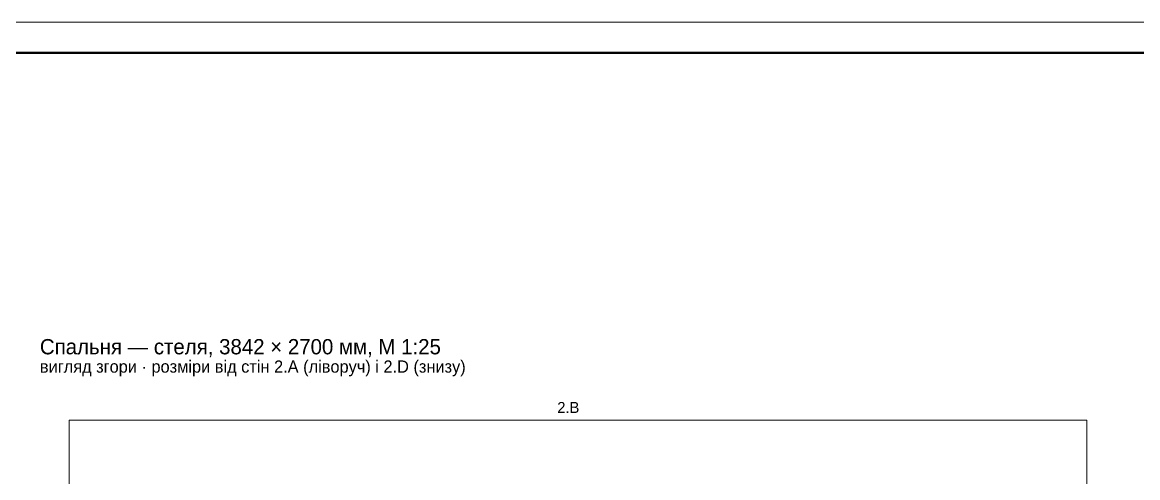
# Paper-space layout '09 Розгортки (продовження)' of a CAD drawing. Header units: millimetres. Extents: x 0 to 841, y 0 to 594.
# Drawn here: x 122.7 to 305.2, y 519.5 to 594 of the extents above; entities that cross this region are included whole.
import ezdxf
from ezdxf.enums import TextEntityAlignment as Align

# ---------------------------------------------------------------- set-up
doc = ezdxf.new("R2010")
doc.units = ezdxf.units.MM
doc.layers.add('A-SHEET', color=7, linetype='Continuous')
doc.layers.add('E-ELEV', color=7, linetype='Continuous')
doc.styles.add('PLEX_LIGHT', font='IBMPlexSans-Light.ttf')

psp = doc.layouts.new('09 Розгортки (продовження)')

# ---------------------------------------------------------------- linework, layer by layer
at = {"layer": 'A-SHEET', "lineweight": 18}
psp.add_line((841, 594), (0, 594), dxfattribs=at)
at = {"layer": 'A-SHEET', "lineweight": 50}
psp.add_line((836, 589), (20, 589), dxfattribs=at)
at = {"layer": 'E-ELEV', "lineweight": 13, "true_color": 0xd9d3c8}
psp.add_lwpolyline([(130.42, 404.06), (130.42, 528.86), (296.9, 528.86), (296.9, 404.06), (130.42, 404.06)], close=True, dxfattribs=at)

# ---------------------------------------------------------------- texts
at = {"layer": 'E-ELEV', "true_color": 0x29251f, "style": 'PLEX_LIGHT'}
for s, height, p in [('Спальня — стеля, 3842 × 2700 мм, М 1:25', 2.5, (125.62, 540.91)), ('вигляд згори · розміри від стін 2.A (ліворуч) і 2.D (знизу)', 2, (125.62, 537.66))]:
    psp.add_text(s, height=height, dxfattribs=at).set_placement(p, align=Align.MIDDLE_LEFT)
at = {"layer": 'E-ELEV', "true_color": 0x9a9288, "style": 'PLEX_LIGHT'}
psp.add_text('2.B', height=1.8, dxfattribs=at).set_placement((212.06, 530.96), align=Align.MIDDLE_CENTER)

doc.saveas('drawing.dxf')
